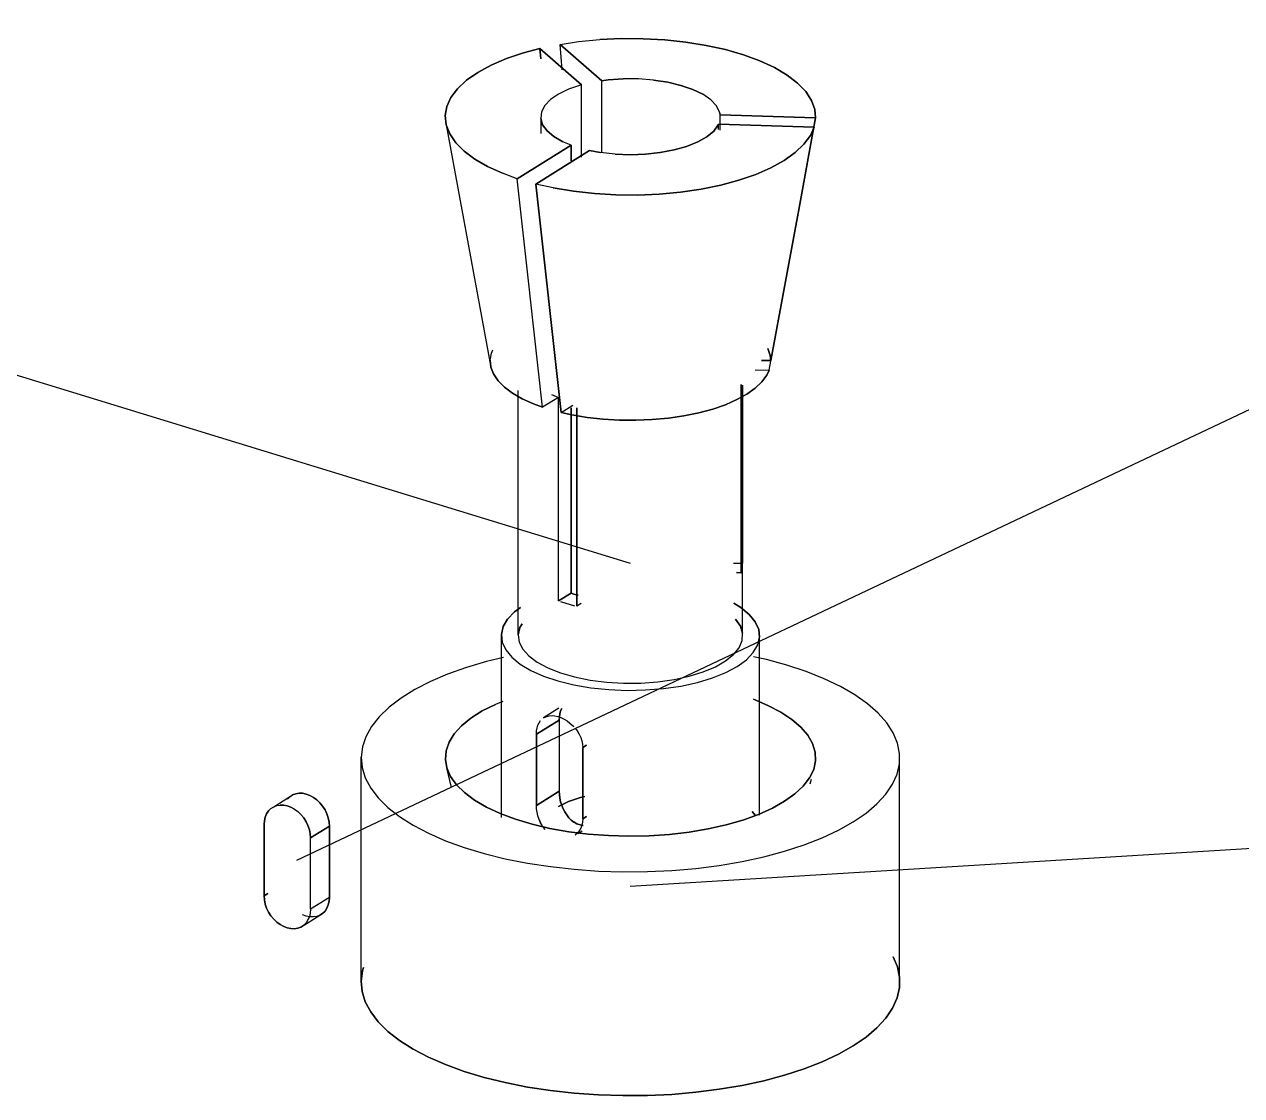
# Model space of a CAD drawing. Header units: millimetres. Extents: x 8 to 862, y 8 to 289.
# Drawn here: x 542.02 to 591.97, y 167.49 to 211.43 of the extents above; entities that cross this region are included whole.
import ezdxf

# ---------------------------------------------------------------- set-up
doc = ezdxf.new("R2010")
doc.units = ezdxf.units.MM
doc.layers.add('OUTLINE', color=7, linetype='Continuous')

msp = doc.modelspace()

# ---------------------------------------------------------------- linework, layer by layer
at = {"layer": 'OUTLINE'}
for p, q in [((465.169, 220.486), (566.879, 189.327)), ((629.917, 213.431), (553.184, 177.132)), ((564.766, 210.723), (565.635, 210.807)), ((565.635, 210.807), (566.524, 210.849)), ((566.524, 210.849), (565.635, 210.807)), ((566.524, 210.849), (567.415, 210.844)), ((567.415, 210.844), (566.524, 210.849)), ((567.415, 210.844), (568.301, 210.795)), ((568.301, 210.795), (567.415, 210.844)), ((568.301, 210.795), (569.166, 210.704)), ((569.166, 210.704), (568.301, 210.795)), ((562.501, 210.26), (563.18, 210.442)), ((563.18, 210.442), (562.501, 210.26)), ((563.18, 210.442), (563.21, 210.023)), ((564.889, 208.946), (563.18, 210.442)), ((563.21, 210.023), (563.18, 210.442)), ((563.18, 210.442), (564.889, 208.946)), ((564.01, 210.611), (564.766, 210.723)), ((564.087, 209.56), (564.01, 210.611)), ((564.01, 210.611), (565.717, 209.116)), ((565.717, 209.116), (564.01, 210.611)), ((569.166, 210.704), (569.998, 210.57)), ((569.998, 210.57), (569.166, 210.704)), ((569.998, 210.57), (570.791, 210.397)), ((570.791, 210.397), (569.998, 210.57)), ((570.791, 210.397), (571.529, 210.183)), ((571.529, 210.183), (570.791, 210.397)), ((561.177, 209.756), (561.805, 210.025)), ((561.805, 210.025), (561.177, 209.756)), ((561.805, 210.025), (562.501, 210.26)), ((562.501, 210.26), (561.805, 210.025)), ((571.529, 210.183), (572.203, 209.937)), ((572.203, 209.937), (571.529, 210.183)), ((572.203, 209.937), (572.803, 209.658)), ((572.803, 209.658), (572.203, 209.937)), ((560.17, 209.137), (560.631, 209.46)), ((560.631, 209.46), (560.17, 209.137)), ((560.631, 209.46), (561.177, 209.756)), ((561.177, 209.756), (560.631, 209.46)), ((572.803, 209.658), (573.322, 209.353)), ((573.322, 209.353), (572.803, 209.658)), ((573.322, 209.353), (573.752, 209.023)), ((573.752, 209.023), (573.322, 209.353)), ((559.528, 208.435), (559.8, 208.793)), ((559.8, 208.793), (559.528, 208.435)), ((559.8, 208.793), (560.17, 209.137)), ((560.17, 209.137), (559.8, 208.793)), ((564.838, 208.932), (564.352, 208.767)), ((564.889, 205.99), (564.889, 208.946)), ((565.717, 209.116), (565.975, 209.149)), ((565.975, 209.149), (565.717, 209.116)), ((565.717, 206.16), (565.717, 209.116)), ((565.975, 209.149), (566.591, 209.19)), ((566.591, 209.19), (565.975, 209.149)), ((567.217, 209.19), (566.591, 209.19)), ((567.831, 209.146), (567.217, 209.19)), ((568.419, 209.056), (567.831, 209.146)), ((567.831, 209.146), (568.419, 209.056)), ((568.966, 208.928), (568.419, 209.056)), ((568.419, 209.056), (568.966, 208.928)), ((569.449, 208.76), (568.966, 208.928)), ((568.966, 208.928), (569.449, 208.76)), ((573.752, 209.023), (574.089, 208.672)), ((574.089, 208.672), (573.752, 209.023)), ((559.361, 208.065), (559.528, 208.435)), ((559.528, 208.435), (559.361, 208.065)), ((563.608, 208.344), (563.373, 208.1)), ((563.938, 208.57), (563.608, 208.344)), ((564.352, 208.767), (563.938, 208.57)), ((569.861, 208.563), (569.449, 208.76)), ((569.449, 208.76), (569.861, 208.563)), ((570.187, 208.337), (569.861, 208.563)), ((570.419, 208.09), (570.187, 208.337)), ((574.089, 208.672), (574.324, 208.309)), ((574.324, 208.309), (574.089, 208.672)), ((574.324, 208.309), (574.459, 207.937)), ((574.459, 207.937), (574.324, 208.309)), ((559.294, 207.688), (559.361, 208.065)), ((559.361, 208.065), (559.294, 207.688)), ((563.24, 207.842), (563.212, 207.579)), ((563.373, 208.1), (563.24, 207.842)), ((570.55, 207.832), (570.419, 208.09)), ((570.55, 207.832), (570.573, 207.721)), ((570.573, 207.721), (570.55, 207.832)), ((574.459, 207.937), (574.491, 207.597)), ((574.491, 207.597), (574.459, 207.937)), ((559.333, 207.311), (559.294, 207.688)), ((559.294, 207.688), (559.333, 207.311)), ((559.477, 206.939), (559.333, 207.311)), ((559.333, 207.311), (559.477, 206.939)), ((559.333, 207.311), (561.166, 197.374)), ((563.212, 207.579), (563.289, 207.316)), ((563.289, 207.316), (563.212, 207.579)), ((563.212, 207.579), (563.212, 206.949)), ((563.289, 207.316), (563.47, 207.063)), ((563.47, 207.063), (563.289, 207.316)), ((570.491, 207.307), (570.308, 207.056)), ((570.308, 207.056), (570.491, 207.307)), ((574.424, 207.209), (570.505, 207.332)), ((570.505, 207.121), (570.505, 207.332)), ((570.505, 207.332), (574.424, 207.209)), ((570.573, 207.721), (574.491, 207.597)), ((570.573, 207.086), (570.573, 207.721)), ((574.491, 207.597), (570.573, 207.721)), ((574.491, 207.597), (573.808, 203.9)), ((573.808, 203.9), (574.491, 207.597)), ((559.721, 206.576), (559.477, 206.939)), ((559.477, 206.939), (559.721, 206.576)), ((563.47, 207.063), (563.749, 206.828)), ((563.749, 206.828), (563.47, 207.063)), ((563.749, 206.828), (564.119, 206.614)), ((564.119, 206.614), (563.749, 206.828)), ((570.024, 206.818), (569.652, 206.607)), ((569.652, 206.607), (570.024, 206.818)), ((570.308, 207.056), (570.024, 206.818)), ((570.024, 206.818), (570.308, 207.056)), ((572.582, 197.248), (574.424, 207.209)), ((574.012, 206.516), (574.275, 206.876)), ((574.275, 206.876), (574.012, 206.516)), ((574.275, 206.876), (574.424, 207.209)), ((574.424, 207.209), (574.275, 206.876)), ((560.066, 206.228), (559.721, 206.576)), ((559.721, 206.576), (560.066, 206.228)), ((562.245, 205.097), (564.456, 206.472)), ((564.456, 206.472), (562.245, 205.097)), ((564.456, 206.472), (564.119, 206.614)), ((564.456, 206.472), (564.456, 205.839)), ((564.456, 205.839), (564.456, 206.472)), ((569.198, 206.425), (568.68, 206.279)), ((568.68, 206.279), (569.198, 206.425)), ((569.652, 206.607), (569.198, 206.425)), ((569.198, 206.425), (569.652, 206.607)), ((573.652, 206.172), (574.012, 206.516)), ((574.012, 206.516), (573.652, 206.172)), ((560.505, 205.9), (560.066, 206.228)), ((560.066, 206.228), (560.505, 205.9)), ((561.031, 205.595), (560.505, 205.9)), ((560.505, 205.9), (561.031, 205.595)), ((565.217, 206.253), (563.008, 204.879)), ((563.008, 204.879), (565.217, 206.253)), ((565.654, 206.174), (565.217, 206.253)), ((565.217, 206.253), (565.654, 206.174)), ((566.259, 206.107), (565.654, 206.174)), ((566.882, 206.083), (566.259, 206.107)), ((566.259, 206.107), (566.882, 206.083)), ((567.505, 206.104), (566.882, 206.083)), ((566.882, 206.083), (567.505, 206.104)), ((568.11, 206.169), (567.505, 206.104)), ((567.505, 206.104), (568.11, 206.169)), ((568.68, 206.279), (568.11, 206.169)), ((568.11, 206.169), (568.68, 206.279)), ((572.657, 205.546), (573.198, 205.846)), ((573.198, 205.846), (572.657, 205.546)), ((573.198, 205.846), (573.652, 206.172)), ((573.652, 206.172), (573.198, 205.846)), ((561.638, 205.321), (561.031, 205.595)), ((561.031, 205.595), (561.638, 205.321)), ((562.245, 205.097), (561.638, 205.321)), ((572.036, 205.276), (572.657, 205.546)), ((572.657, 205.546), (572.036, 205.276)), ((563.284, 195.725), (562.245, 205.097)), ((563.717, 204.723), (563.008, 204.879)), ((563.008, 204.879), (564.047, 195.506)), ((564.047, 195.506), (563.008, 204.879)), ((569.789, 204.672), (570.594, 204.835)), ((570.594, 204.835), (569.789, 204.672)), ((570.594, 204.835), (571.345, 205.037)), ((571.345, 205.037), (570.594, 204.835)), ((571.345, 205.037), (572.036, 205.276)), ((572.036, 205.276), (571.345, 205.037)), ((563.717, 204.723), (564.549, 204.586)), ((564.549, 204.586), (563.717, 204.723)), ((564.549, 204.586), (565.412, 204.49)), ((565.412, 204.49), (564.549, 204.586)), ((565.412, 204.49), (566.296, 204.437)), ((566.296, 204.437), (565.412, 204.49)), ((566.296, 204.437), (567.187, 204.43)), ((567.187, 204.43), (566.296, 204.437)), ((567.187, 204.43), (568.075, 204.467)), ((568.075, 204.467), (567.187, 204.43)), ((568.075, 204.467), (568.947, 204.549)), ((568.947, 204.549), (568.075, 204.467)), ((568.947, 204.549), (569.789, 204.672)), ((569.789, 204.672), (568.947, 204.549)), ((573.808, 203.9), (572.65, 197.637)), ((572.65, 197.637), (573.808, 203.9)), ((561.135, 197.658), (561.187, 197.944)), ((561.187, 197.944), (561.249, 198.083)), ((572.626, 197.846), (572.524, 198.13)), ((572.524, 198.13), (572.626, 197.846)), ((572.65, 197.637), (572.626, 197.846)), ((572.626, 197.846), (572.65, 197.637)), ((561.135, 197.658), (561.166, 197.374)), ((561.166, 197.374), (561.135, 197.658)), ((561.166, 197.374), (561.275, 197.09)), ((561.275, 197.09), (561.166, 197.374)), ((572.65, 197.637), (572.266, 197.648)), ((572.266, 197.648), (572.65, 197.637)), ((561.275, 197.09), (561.461, 196.816)), ((561.461, 196.816), (561.275, 197.09)), ((561.461, 196.816), (561.721, 196.553)), ((561.721, 196.553), (561.461, 196.816)), ((572.005, 197.267), (572.582, 197.248)), ((572.484, 197.044), (572.287, 196.772)), ((572.287, 196.772), (572.484, 197.044)), ((572.582, 197.248), (572.484, 197.044)), ((572.484, 197.044), (572.582, 197.248)), ((561.721, 196.553), (562.054, 196.304)), ((562.054, 196.304), (561.721, 196.553)), ((562.054, 196.304), (562.452, 196.074)), ((562.452, 196.074), (562.054, 196.304)), ((562.289, 186.395), (562.289, 196.413)), ((571.429, 196.66), (571.429, 188.937)), ((571.429, 188.937), (571.429, 196.66)), ((571.496, 196.63), (571.496, 189.325)), ((571.496, 189.325), (571.496, 196.63)), ((572.012, 196.509), (571.668, 196.262)), ((571.668, 196.262), (572.012, 196.509)), ((572.287, 196.772), (572.012, 196.509)), ((572.012, 196.509), (572.287, 196.772)), ((562.452, 196.074), (562.912, 195.865)), ((562.912, 195.865), (562.452, 196.074)), ((562.912, 195.865), (563.284, 195.725)), ((563.284, 195.725), (562.912, 195.865)), ((563.935, 196.13), (563.284, 195.725)), ((563.647, 196.246), (563.935, 196.13)), ((563.935, 187.781), (563.935, 196.13)), ((564.047, 195.506), (564.533, 195.811)), ((570.789, 195.83), (570.266, 195.651)), ((570.266, 195.651), (570.789, 195.83)), ((571.259, 196.037), (570.789, 195.83)), ((570.789, 195.83), (571.259, 196.037)), ((571.668, 196.262), (571.259, 196.037)), ((571.259, 196.037), (571.668, 196.262)), ((564.047, 195.506), (564.487, 195.411)), ((564.487, 195.411), (564.047, 195.506)), ((564.456, 195.707), (564.456, 188.106)), ((564.456, 188.106), (564.456, 195.707)), ((565.117, 195.306), (564.487, 195.411)), ((564.487, 195.411), (565.117, 195.306)), ((564.696, 195.702), (564.696, 187.562)), ((564.696, 187.562), (564.696, 195.702)), ((565.77, 195.234), (565.117, 195.306)), ((565.117, 195.306), (565.77, 195.234)), ((569.087, 195.372), (568.449, 195.279)), ((568.449, 195.279), (569.087, 195.372)), ((569.696, 195.497), (569.087, 195.372)), ((569.087, 195.372), (569.696, 195.497)), ((570.266, 195.651), (569.696, 195.497)), ((569.696, 195.497), (570.266, 195.651)), ((566.44, 195.197), (565.77, 195.234)), ((565.77, 195.234), (566.44, 195.197)), ((567.117, 195.19), (566.44, 195.197)), ((566.44, 195.197), (567.117, 195.19)), ((567.789, 195.218), (567.117, 195.19)), ((567.117, 195.19), (567.789, 195.218)), ((568.449, 195.279), (567.789, 195.218)), ((567.789, 195.218), (568.449, 195.279)), ((571.126, 189.337), (571.496, 189.325)), ((571.475, 189.081), (571.496, 189.325)), ((571.491, 186.458), (571.496, 189.325)), ((571.429, 188.937), (571.245, 188.944)), ((571.245, 188.944), (571.429, 188.937)), ((571.429, 188.937), (571.475, 189.081)), ((563.935, 187.781), (564.456, 188.106)), ((564.456, 188.106), (563.935, 187.781)), ((564.57, 188.065), (564.456, 188.106)), ((564.456, 188.106), (564.57, 188.065)), ((564.742, 188.016), (564.57, 188.065)), ((564.57, 188.065), (564.742, 188.016)), ((562.133, 187.334), (561.852, 187.039)), ((561.852, 187.039), (562.133, 187.334)), ((562.387, 187.518), (562.133, 187.334)), ((562.133, 187.334), (562.387, 187.518)), ((564.019, 187.753), (564.601, 187.585)), ((564.87, 187.671), (564.696, 187.562)), ((571.422, 187.513), (571.131, 187.685)), ((571.131, 187.685), (571.422, 187.513)), ((571.766, 187.227), (571.422, 187.513)), ((571.422, 187.513), (571.766, 187.227)), ((561.852, 187.039), (561.673, 186.727)), ((561.673, 186.727), (561.852, 187.039)), ((562.447, 186.837), (562.359, 186.692)), ((562.359, 186.692), (562.447, 186.837)), ((571.401, 186.753), (571.203, 187.039)), ((571.203, 187.039), (571.401, 186.753)), ((572.012, 186.925), (571.766, 187.227)), ((571.766, 187.227), (572.012, 186.925)), ((572.154, 186.613), (572.012, 186.925)), ((572.012, 186.925), (572.154, 186.613)), ((561.673, 186.727), (561.598, 186.411)), ((561.598, 186.411), (561.673, 186.727)), ((561.598, 186.411), (561.633, 186.09)), ((561.598, 178.897), (561.598, 186.411)), ((562.359, 186.692), (562.289, 186.395)), ((562.289, 186.395), (562.359, 186.692)), ((562.289, 186.395), (562.326, 186.097)), ((571.491, 186.458), (571.401, 186.753)), ((571.401, 186.753), (571.491, 186.458)), ((571.475, 186.16), (571.491, 186.458)), ((572.187, 186.292), (572.154, 186.613)), ((572.154, 186.613), (572.187, 186.292)), ((561.633, 186.09), (561.773, 185.778)), ((562.326, 186.097), (562.473, 185.806)), ((571.124, 185.583), (571.352, 185.864)), ((571.352, 185.864), (571.475, 186.16)), ((571.933, 185.664), (572.115, 185.976)), ((572.115, 185.976), (572.187, 186.292)), ((572.187, 178.988), (572.187, 186.292)), ((561.687, 185.46), (560.987, 185.292)), ((561.773, 185.778), (562.019, 185.476)), ((562.019, 185.476), (562.363, 185.19)), ((562.473, 185.806), (562.719, 185.527)), ((562.719, 185.527), (563.066, 185.269)), ((570.38, 185.081), (570.798, 185.32)), ((570.798, 185.32), (571.124, 185.583)), ((571.273, 185.092), (571.652, 185.369)), ((571.652, 185.369), (571.933, 185.664)), ((572.47, 185.376), (571.936, 185.495)), ((573.315, 185.144), (572.47, 185.376)), ((560.161, 185.048), (559.391, 184.774)), ((560.987, 185.292), (560.161, 185.048)), ((562.363, 185.19), (562.801, 184.93)), ((562.801, 184.93), (563.321, 184.699)), ((563.066, 185.269), (563.503, 185.034)), ((563.503, 185.034), (564.019, 184.832)), ((564.019, 184.832), (564.601, 184.662)), ((569.308, 184.695), (569.877, 184.869)), ((569.877, 184.869), (570.38, 185.081)), ((570.256, 184.623), (570.803, 184.841)), ((570.803, 184.841), (571.273, 185.092)), ((574.108, 184.883), (573.315, 185.144)), ((574.838, 184.59), (574.108, 184.883)), ((558.684, 184.471), (558.045, 184.144)), ((559.391, 184.774), (558.684, 184.471)), ((563.321, 184.699), (563.915, 184.502)), ((563.915, 184.502), (564.568, 184.341)), ((564.568, 184.341), (565.268, 184.22)), ((564.601, 184.662), (565.238, 184.534)), ((565.238, 184.534), (565.915, 184.451)), ((565.915, 184.451), (566.612, 184.409)), ((566.612, 184.409), (567.317, 184.413)), ((567.317, 184.413), (568.012, 184.464)), ((568.012, 184.464), (568.682, 184.557)), ((568.682, 184.557), (569.308, 184.695)), ((568.966, 184.292), (569.638, 184.437)), ((569.638, 184.437), (570.256, 184.623)), ((575.505, 184.271), (574.838, 184.59)), ((558.045, 184.144), (557.48, 183.792)), ((565.268, 184.22), (566.003, 184.146)), ((566.003, 184.146), (566.754, 184.113)), ((566.754, 184.113), (567.51, 184.13)), ((567.51, 184.13), (568.252, 184.188)), ((568.252, 184.188), (568.966, 184.292)), ((576.098, 183.927), (575.505, 184.271)), ((576.617, 183.564), (576.098, 183.927)), ((556.991, 183.42), (556.586, 183.03)), ((557.48, 183.792), (556.991, 183.42)), ((560.81, 183.269), (561.349, 183.539)), ((561.349, 183.539), (560.81, 183.269)), ((561.652, 183.662), (561.349, 183.539)), ((563.959, 183.381), (563.321, 182.983)), ((564.073, 183.367), (564.028, 183.267)), ((564.028, 183.267), (564.073, 183.367)), ((571.936, 183.746), (572.529, 183.497)), ((572.529, 183.497), (571.936, 183.746)), ((572.529, 183.497), (573.057, 183.223)), ((573.057, 183.223), (572.529, 183.497)), ((577.054, 183.181), (576.617, 183.564)), ((556.586, 183.03), (556.266, 182.627)), ((559.961, 182.66), (560.347, 182.974)), ((560.347, 182.974), (559.961, 182.66)), ((560.347, 182.974), (560.81, 183.269)), ((560.81, 183.269), (560.347, 182.974)), ((563.973, 182.897), (563.033, 182.313)), ((563.033, 182.313), (563.973, 182.897)), ((563.142, 182.788), (563.203, 182.876)), ((563.321, 182.983), (563.456, 183.048)), ((563.456, 183.048), (563.559, 183.071)), ((563.559, 183.071), (563.673, 183.078)), ((563.673, 183.078), (563.791, 183.067)), ((563.791, 183.067), (563.915, 183.039)), ((563.915, 183.039), (564.04, 182.997)), ((563.973, 182.897), (563.98, 183.032)), ((563.98, 183.032), (563.973, 182.897)), ((563.973, 182.897), (563.973, 179.976)), ((563.998, 183.155), (563.98, 183.032)), ((563.98, 183.032), (563.998, 183.155)), ((563.998, 183.155), (564.028, 183.267)), ((564.028, 183.267), (563.998, 183.155)), ((564.04, 182.997), (564.166, 182.937)), ((564.166, 182.937), (564.289, 182.862)), ((564.289, 182.862), (564.408, 182.774)), ((573.057, 183.223), (573.508, 182.923)), ((573.508, 182.923), (573.057, 183.223)), ((573.508, 182.923), (573.88, 182.606)), ((573.88, 182.606), (573.508, 182.923)), ((577.408, 182.783), (577.054, 183.181)), ((556.266, 182.627), (556.033, 182.213)), ((559.447, 181.988), (559.661, 182.33)), ((559.661, 182.33), (559.447, 181.988)), ((559.661, 182.33), (559.961, 182.66)), ((559.961, 182.66), (559.661, 182.33)), ((563.033, 182.313), (563.04, 182.448)), ((563.04, 182.448), (563.061, 182.571)), ((563.061, 182.571), (563.096, 182.688)), ((563.096, 182.688), (563.142, 182.788)), ((564.408, 182.774), (564.568, 182.625)), ((564.622, 182.562), (564.715, 182.441)), ((564.791, 182.313), (564.715, 182.441)), ((564.715, 182.441), (564.791, 182.313)), ((573.88, 182.606), (574.166, 182.274)), ((574.166, 182.274), (573.88, 182.606)), ((577.675, 182.371), (577.408, 182.783)), ((577.852, 181.953), (577.675, 182.371)), ((556.033, 182.213), (555.891, 181.792)), ((559.326, 181.637), (559.447, 181.988)), ((559.447, 181.988), (559.326, 181.637)), ((563.033, 179.392), (563.033, 182.313)), ((563.033, 182.313), (563.033, 179.392)), ((564.791, 182.313), (564.854, 182.181)), ((564.854, 182.181), (564.901, 182.043)), ((564.901, 182.043), (564.928, 181.906)), ((564.928, 181.906), (564.938, 181.767)), ((565.094, 181.864), (564.938, 181.767)), ((564.938, 181.767), (565.094, 181.864)), ((574.166, 182.274), (574.364, 181.93)), ((574.364, 181.93), (574.166, 182.274)), ((574.364, 181.93), (574.471, 181.578)), ((574.471, 181.578), (574.364, 181.93)), ((577.938, 181.53), (577.852, 181.953)), ((555.891, 181.792), (555.84, 181.369)), ((555.84, 181.369), (555.879, 180.943)), ((555.84, 172.185), (555.84, 181.369)), ((559.296, 181.283), (559.326, 181.637)), ((559.326, 181.637), (559.296, 181.283)), ((564.938, 178.846), (564.938, 181.767)), ((564.938, 181.767), (564.938, 178.846)), ((574.471, 181.578), (574.487, 181.225)), ((574.487, 181.225), (574.471, 181.578)), ((577.931, 181.104), (577.938, 181.53)), ((577.938, 172.348), (577.938, 181.53)), ((555.879, 180.943), (556.012, 180.523)), ((559.356, 180.93), (559.296, 181.283)), ((559.296, 181.283), (559.356, 180.93)), ((559.51, 180.583), (559.356, 180.93)), ((559.356, 180.93), (559.51, 180.583)), ((559.549, 180.132), (559.356, 180.93)), ((574.41, 180.874), (574.243, 180.527)), ((574.243, 180.527), (574.41, 180.874)), ((574.487, 181.225), (574.41, 180.874)), ((574.41, 180.874), (574.487, 181.225)), ((577.836, 180.681), (577.931, 181.104)), ((556.012, 180.523), (556.233, 180.106)), ((559.752, 180.243), (559.51, 180.583)), ((559.51, 180.583), (559.752, 180.243)), ((574.243, 180.527), (573.984, 180.19)), ((573.984, 180.19), (574.243, 180.527)), ((574.266, 180.276), (574.315, 180.474)), ((577.647, 180.264), (577.836, 180.681)), ((552.252, 179.339), (553.028, 179.823)), ((552.914, 179.748), (553.028, 179.823)), ((553.028, 179.823), (553.156, 179.871)), ((553.156, 179.871), (553.028, 179.823)), ((553.156, 179.871), (553.293, 179.892)), ((553.293, 179.892), (553.156, 179.871)), ((553.293, 179.892), (553.44, 179.89)), ((553.44, 179.89), (553.293, 179.892)), ((553.44, 179.89), (553.589, 179.86)), ((553.589, 179.86), (553.44, 179.89)), ((553.589, 179.86), (553.738, 179.804)), ((553.738, 179.804), (553.589, 179.86)), ((556.233, 180.106), (556.542, 179.702)), ((560.082, 179.918), (559.752, 180.243)), ((559.752, 180.243), (560.082, 179.918)), ((560.494, 179.611), (560.082, 179.918)), ((560.082, 179.918), (560.494, 179.611)), ((563.033, 179.392), (563.973, 179.976)), ((563.973, 179.976), (563.033, 179.392)), ((563.973, 179.976), (563.98, 179.836)), ((563.98, 179.836), (563.973, 179.976)), ((563.98, 179.836), (563.998, 179.692)), ((563.998, 179.692), (563.98, 179.836)), ((629.917, 179.917), (566.876, 176.074)), ((573.643, 179.867), (573.217, 179.562)), ((573.217, 179.562), (573.643, 179.867)), ((573.984, 180.19), (573.643, 179.867)), ((573.643, 179.867), (573.984, 180.19)), ((577.008, 179.46), (577.371, 179.855)), ((577.371, 179.855), (577.647, 180.264)), ((552.138, 179.264), (552.252, 179.339)), ((552.252, 179.339), (552.379, 179.388)), ((552.379, 179.388), (552.517, 179.411)), ((552.517, 179.411), (552.663, 179.406)), ((552.663, 179.406), (552.517, 179.411)), ((552.663, 179.406), (552.812, 179.376)), ((552.812, 179.376), (552.663, 179.406)), ((552.812, 179.376), (552.961, 179.323)), ((552.961, 179.323), (552.812, 179.376)), ((552.819, 179.65), (552.914, 179.748)), ((552.961, 179.323), (553.105, 179.241)), ((553.105, 179.241), (552.961, 179.323)), ((553.738, 179.804), (553.882, 179.725)), ((553.882, 179.725), (553.738, 179.804)), ((553.882, 179.725), (554.021, 179.623)), ((554.021, 179.623), (553.882, 179.725)), ((554.021, 179.623), (554.147, 179.499)), ((554.147, 179.499), (554.021, 179.623)), ((554.147, 179.499), (554.261, 179.36)), ((554.261, 179.36), (554.147, 179.499)), ((554.261, 179.36), (554.359, 179.209)), ((554.359, 179.209), (554.261, 179.36)), ((556.542, 179.702), (556.94, 179.311)), ((560.984, 179.323), (560.494, 179.611)), ((560.494, 179.611), (560.984, 179.323)), ((561.545, 179.062), (560.984, 179.323)), ((560.984, 179.323), (561.545, 179.062)), ((563.04, 179.253), (563.033, 179.392)), ((564.352, 179.548), (563.938, 179.35)), ((563.938, 179.35), (564.352, 179.548)), ((563.998, 179.692), (564.028, 179.546)), ((564.028, 179.546), (563.998, 179.692)), ((564.028, 179.546), (564.073, 179.402)), ((564.073, 179.402), (564.028, 179.546)), ((564.073, 179.402), (564.119, 179.283)), ((564.119, 179.283), (564.073, 179.402)), ((564.838, 179.713), (564.352, 179.548)), ((564.352, 179.548), (564.838, 179.713)), ((565.022, 179.757), (564.838, 179.713)), ((564.838, 179.713), (565.022, 179.757)), ((573.217, 179.562), (572.715, 179.278)), ((572.715, 179.278), (573.217, 179.562)), ((576.559, 179.078), (577.008, 179.46)), ((551.87, 178.767), (551.905, 178.916)), ((551.905, 178.916), (551.87, 178.767)), ((551.905, 178.916), (551.963, 179.05)), ((551.963, 179.05), (551.905, 178.916)), ((551.963, 179.05), (552.04, 179.169)), ((552.04, 179.169), (551.963, 179.05)), ((552.04, 179.169), (552.138, 179.264)), ((552.138, 179.264), (552.04, 179.169)), ((553.105, 179.241), (553.242, 179.139)), ((553.242, 179.139), (553.37, 179.018)), ((553.37, 179.018), (553.484, 178.878)), ((553.484, 178.878), (553.37, 179.018)), ((553.484, 178.878), (553.582, 178.725)), ((553.582, 178.725), (553.484, 178.878)), ((554.359, 179.209), (554.438, 179.046)), ((554.438, 179.046), (554.359, 179.209)), ((554.438, 179.046), (554.493, 178.878)), ((554.493, 178.878), (554.438, 179.046)), ((554.493, 178.878), (554.528, 178.709)), ((554.528, 178.709), (554.493, 178.878)), ((556.94, 179.311), (557.417, 178.936)), ((557.417, 178.936), (557.975, 178.583)), ((562.173, 178.827), (561.545, 179.062)), ((561.545, 179.062), (562.173, 178.827)), ((562.856, 178.622), (562.173, 178.827)), ((562.173, 178.827), (562.856, 178.622)), ((563.061, 179.111), (563.04, 179.253)), ((563.096, 178.967), (563.061, 179.111)), ((563.142, 178.823), (563.096, 178.967)), ((563.142, 178.823), (563.203, 178.685)), ((563.203, 178.685), (563.142, 178.823)), ((564.119, 179.283), (564.198, 179.125)), ((564.198, 179.125), (564.119, 179.283)), ((564.198, 179.125), (564.277, 179.002)), ((564.277, 179.002), (564.198, 179.125)), ((564.277, 179.002), (564.37, 178.888)), ((564.37, 178.888), (564.277, 179.002)), ((564.37, 178.888), (564.466, 178.792)), ((564.466, 178.792), (564.37, 178.888)), ((564.938, 178.846), (564.928, 178.711)), ((565.094, 178.943), (564.938, 178.846)), ((564.938, 178.846), (565.094, 178.943)), ((572.143, 179.02), (571.505, 178.79)), ((571.505, 178.79), (572.143, 179.02)), ((572.012, 178.995), (571.889, 179.146)), ((571.889, 179.146), (572.012, 178.995)), ((572.715, 179.278), (572.143, 179.02)), ((572.143, 179.02), (572.715, 179.278)), ((576.033, 178.716), (576.559, 179.078)), ((551.859, 178.606), (551.87, 178.767)), ((551.87, 178.767), (551.859, 178.606)), ((551.859, 178.606), (551.859, 175.685)), ((551.859, 175.685), (551.859, 178.606)), ((553.582, 178.725), (553.659, 178.564)), ((553.659, 178.564), (553.582, 178.725)), ((553.659, 178.564), (553.717, 178.397)), ((553.717, 178.397), (553.659, 178.564)), ((553.717, 178.397), (553.752, 178.227)), ((553.752, 178.227), (553.717, 178.397)), ((553.763, 178.06), (554.54, 178.543)), ((554.54, 178.543), (553.763, 178.06)), ((554.528, 178.709), (554.54, 178.543)), ((554.54, 178.543), (554.528, 178.709)), ((554.54, 175.62), (554.54, 178.543)), ((554.54, 178.543), (554.54, 175.62)), ((557.975, 178.583), (558.605, 178.253)), ((563.589, 178.45), (562.856, 178.622)), ((562.856, 178.622), (563.589, 178.45)), ((563.277, 178.553), (563.203, 178.685)), ((563.389, 178.402), (563.321, 178.483)), ((564.361, 178.316), (563.589, 178.45)), ((563.589, 178.45), (564.361, 178.316)), ((564.466, 178.792), (564.57, 178.713)), ((564.57, 178.713), (564.466, 178.792)), ((564.698, 178.639), (564.582, 178.704)), ((564.582, 178.704), (564.698, 178.639)), ((564.822, 178.595), (564.698, 178.639)), ((564.698, 178.639), (564.822, 178.595)), ((564.791, 178.348), (564.715, 178.25)), ((564.915, 178.341), (564.742, 178.234)), ((564.854, 178.46), (564.791, 178.348)), ((564.822, 178.595), (564.947, 178.569)), ((564.947, 178.569), (564.822, 178.595)), ((564.901, 178.581), (564.854, 178.46)), ((564.928, 178.711), (564.901, 178.581)), ((570.075, 178.427), (569.296, 178.297)), ((569.296, 178.297), (570.075, 178.427)), ((570.815, 178.592), (570.075, 178.427)), ((570.075, 178.427), (570.815, 178.592)), ((571.505, 178.79), (570.815, 178.592)), ((570.815, 178.592), (571.505, 178.79)), ((574.757, 178.06), (575.429, 178.376)), ((575.429, 178.376), (576.033, 178.716)), ((553.752, 178.227), (553.763, 178.06)), ((553.763, 178.06), (553.752, 178.227)), ((553.763, 175.139), (553.763, 178.06)), ((558.605, 178.253), (559.305, 177.946)), ((559.305, 177.946), (560.068, 177.669)), ((565.163, 178.216), (564.361, 178.316)), ((564.361, 178.316), (565.163, 178.216)), ((564.715, 178.25), (564.619, 178.169)), ((565.989, 178.155), (565.163, 178.216)), ((565.163, 178.216), (565.989, 178.155)), ((566.824, 178.132), (565.989, 178.155)), ((565.989, 178.155), (566.824, 178.132)), ((567.661, 178.148), (566.824, 178.132)), ((566.824, 178.132), (567.661, 178.148)), ((568.489, 178.202), (567.661, 178.148)), ((567.661, 178.148), (568.489, 178.202)), ((569.296, 178.297), (568.489, 178.202)), ((568.489, 178.202), (569.296, 178.297)), ((574.017, 177.771), (574.757, 178.06)), ((560.068, 177.669), (560.887, 177.42)), ((560.887, 177.42), (561.754, 177.206)), ((572.368, 177.285), (573.219, 177.511)), ((573.219, 177.511), (574.017, 177.771)), ((561.754, 177.206), (562.666, 177.027)), ((562.666, 177.027), (563.612, 176.883)), ((563.612, 176.883), (564.587, 176.774)), ((569.575, 176.811), (570.538, 176.932)), ((570.538, 176.932), (571.473, 177.092)), ((571.473, 177.092), (572.368, 177.285)), ((564.587, 176.774), (565.577, 176.704)), ((565.577, 176.704), (566.582, 176.674)), ((566.582, 176.674), (567.587, 176.681)), ((567.587, 176.681), (568.589, 176.727)), ((568.589, 176.727), (569.575, 176.811)), ((551.859, 175.685), (552.014, 175.783)), ((552.014, 175.783), (551.859, 175.685)), ((551.87, 175.518), (551.859, 175.685)), ((551.859, 175.685), (551.87, 175.518)), ((551.905, 175.35), (551.87, 175.518)), ((551.87, 175.518), (551.905, 175.35)), ((551.963, 175.183), (551.905, 175.35)), ((551.905, 175.35), (551.963, 175.183)), ((554.54, 175.62), (553.763, 175.139)), ((554.528, 175.462), (554.493, 175.311)), ((554.493, 175.311), (554.528, 175.462)), ((554.54, 175.62), (554.528, 175.462)), ((554.528, 175.462), (554.54, 175.62)), ((552.04, 175.02), (551.963, 175.183)), ((551.963, 175.183), (552.04, 175.02)), ((552.138, 174.867), (552.04, 175.02)), ((552.04, 175.02), (552.138, 174.867)), ((552.252, 174.729), (552.138, 174.867)), ((552.138, 174.867), (552.252, 174.729)), ((553.37, 174.406), (554.147, 174.89)), ((553.589, 174.85), (553.44, 174.906)), ((553.738, 174.82), (553.589, 174.85)), ((553.717, 174.829), (553.659, 174.695)), ((553.659, 174.695), (553.717, 174.829)), ((553.752, 174.978), (553.717, 174.829)), ((553.763, 175.139), (553.752, 174.978)), ((554.021, 174.841), (553.882, 174.818)), ((554.147, 174.89), (554.021, 174.841)), ((554.261, 174.962), (554.147, 174.89)), ((554.147, 174.89), (554.261, 174.962)), ((554.359, 175.06), (554.261, 174.962)), ((554.261, 174.962), (554.359, 175.06)), ((554.438, 175.176), (554.359, 175.06)), ((554.359, 175.06), (554.438, 175.176)), ((554.493, 175.311), (554.438, 175.176)), ((554.438, 175.176), (554.493, 175.311)), ((552.379, 174.606), (552.252, 174.729)), ((552.252, 174.729), (552.379, 174.606)), ((552.517, 174.504), (552.379, 174.606)), ((552.379, 174.606), (552.517, 174.504)), ((552.663, 174.425), (552.517, 174.504)), ((552.517, 174.504), (552.663, 174.425)), ((552.812, 174.369), (552.663, 174.425)), ((552.663, 174.425), (552.812, 174.369)), ((552.961, 174.339), (552.812, 174.369)), ((552.812, 174.369), (552.961, 174.339)), ((553.105, 174.334), (552.961, 174.339)), ((552.961, 174.339), (553.105, 174.334)), ((553.242, 174.357), (553.105, 174.334)), ((553.105, 174.334), (553.242, 174.357)), ((553.37, 174.406), (553.242, 174.357)), ((553.242, 174.357), (553.37, 174.406)), ((553.484, 174.481), (553.37, 174.406)), ((553.37, 174.406), (553.484, 174.481)), ((553.582, 174.576), (553.484, 174.481)), ((553.659, 174.695), (553.582, 174.576)), ((553.882, 174.818), (553.738, 174.82)), ((577.675, 173.19), (577.852, 172.771)), ((577.852, 172.771), (577.675, 173.19)), ((555.84, 172.185), (555.891, 172.608)), ((555.891, 172.608), (555.84, 172.185)), ((555.891, 172.608), (555.938, 172.75)), ((555.938, 172.75), (555.891, 172.608)), ((577.852, 172.771), (577.938, 172.348)), ((577.938, 172.348), (577.852, 172.771)), ((577.938, 172.348), (577.931, 171.922)), ((577.931, 171.922), (577.938, 172.348)), ((555.879, 171.76), (555.84, 172.185)), ((555.84, 172.185), (555.879, 171.76)), ((577.931, 171.922), (577.836, 171.499)), ((577.836, 171.499), (577.931, 171.922)), ((556.012, 171.339), (555.879, 171.76)), ((555.879, 171.76), (556.012, 171.339)), ((556.233, 170.925), (556.012, 171.339)), ((556.012, 171.339), (556.233, 170.925)), ((577.836, 171.499), (577.647, 171.081)), ((577.647, 171.081), (577.836, 171.499)), ((556.542, 170.52), (556.233, 170.925)), ((556.233, 170.925), (556.542, 170.52)), ((577.647, 171.081), (577.371, 170.671)), ((577.371, 170.671), (577.647, 171.081)), ((556.94, 170.127), (556.542, 170.52)), ((556.542, 170.52), (556.94, 170.127)), ((577.371, 170.671), (577.008, 170.276)), ((577.008, 170.276), (577.371, 170.671)), ((557.417, 169.755), (556.94, 170.127)), ((556.94, 170.127), (557.417, 169.755)), ((576.559, 169.894), (576.033, 169.532)), ((576.033, 169.532), (576.559, 169.894)), ((577.008, 170.276), (576.559, 169.894)), ((576.559, 169.894), (577.008, 170.276)), ((557.975, 169.399), (557.417, 169.755)), ((557.417, 169.755), (557.975, 169.399)), ((558.605, 169.069), (557.975, 169.399)), ((557.975, 169.399), (558.605, 169.069)), ((576.033, 169.532), (575.429, 169.192)), ((575.429, 169.192), (576.033, 169.532)), ((559.305, 168.762), (558.605, 169.069)), ((558.605, 169.069), (559.305, 168.762)), ((574.757, 168.876), (574.017, 168.587)), ((574.017, 168.587), (574.757, 168.876)), ((575.429, 169.192), (574.757, 168.876)), ((574.757, 168.876), (575.429, 169.192)), ((560.068, 168.485), (559.305, 168.762)), ((559.305, 168.762), (560.068, 168.485)), ((560.887, 168.239), (560.068, 168.485)), ((560.068, 168.485), (560.887, 168.239)), ((574.017, 168.587), (573.219, 168.329)), ((573.219, 168.329), (574.017, 168.587)), ((561.754, 168.025), (560.887, 168.239)), ((560.887, 168.239), (561.754, 168.025)), ((562.666, 167.843), (561.754, 168.025)), ((561.754, 168.025), (562.666, 167.843)), ((563.612, 167.699), (562.666, 167.843)), ((562.666, 167.843), (563.612, 167.699)), ((571.473, 167.908), (570.538, 167.75)), ((570.538, 167.75), (571.473, 167.908)), ((572.368, 168.101), (571.473, 167.908)), ((571.473, 167.908), (572.368, 168.101)), ((573.219, 168.329), (572.368, 168.101)), ((572.368, 168.101), (573.219, 168.329)), ((564.587, 167.592), (563.612, 167.699)), ((563.612, 167.699), (564.587, 167.592)), ((565.577, 167.522), (564.587, 167.592)), ((564.587, 167.592), (565.577, 167.522)), ((566.582, 167.49), (565.577, 167.522)), ((565.577, 167.522), (566.582, 167.49)), ((567.587, 167.497), (566.582, 167.49)), ((566.582, 167.49), (567.587, 167.497)), ((568.589, 167.543), (567.587, 167.497)), ((567.587, 167.497), (568.589, 167.543)), ((569.575, 167.627), (568.589, 167.543)), ((568.589, 167.543), (569.575, 167.627)), ((570.538, 167.75), (569.575, 167.627)), ((569.575, 167.627), (570.538, 167.75))]:
    msp.add_line(p, q, dxfattribs=at)

doc.saveas('drawing.dxf')
